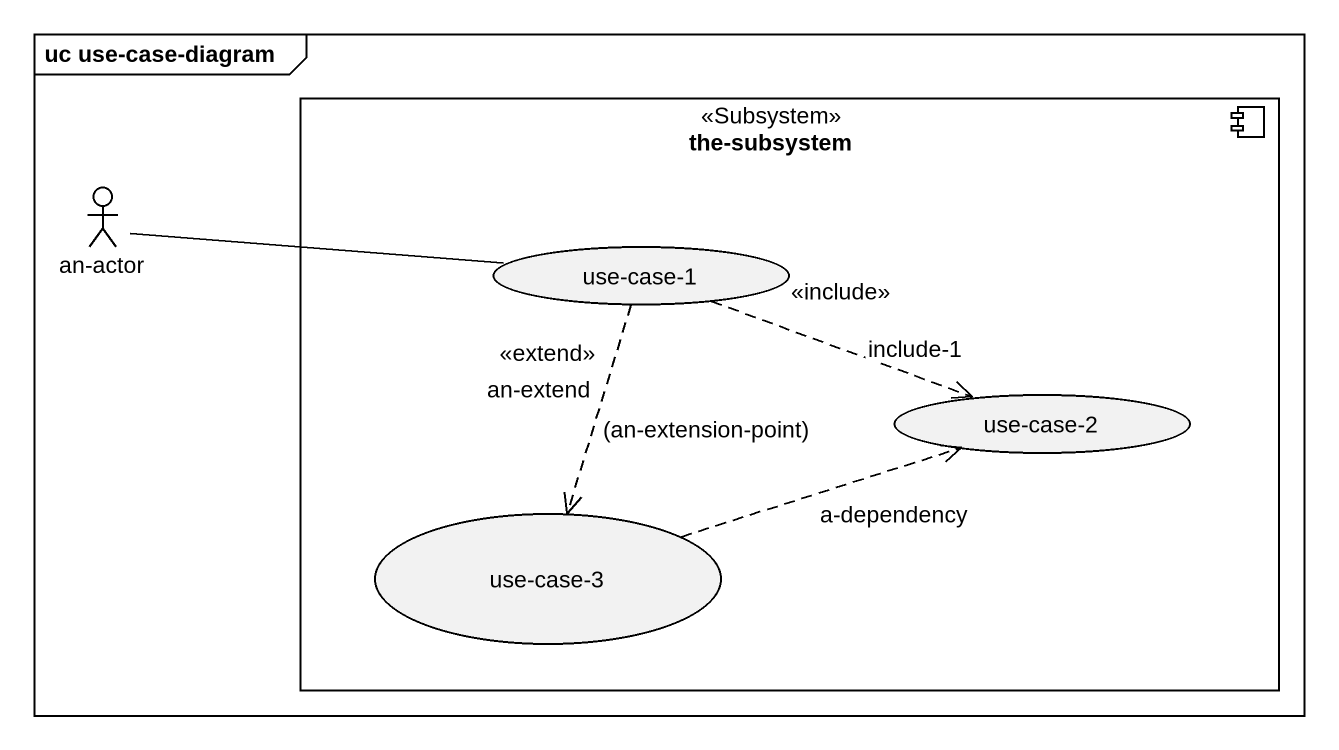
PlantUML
@startuml
mainframe uc use-case-diagram
component "the-subsystem" as the_subsystem <<Subsystem>> {
  usecase "use-case-1" as use_case_1
  usecase "use-case-2" as use_case_2
  usecase "use-case-3" as use_case_3
}
actor "an-actor" as an_actor
an_actor -right- use_case_1
use_case_1 .right.> use_case_2 : <<include>>\ninclude-1
use_case_1 ..> use_case_3 : <<extend>>\nan-extend\n(an-extension-point)
use_case_3 .right.> use_case_2 : a-dependency
@enduml
